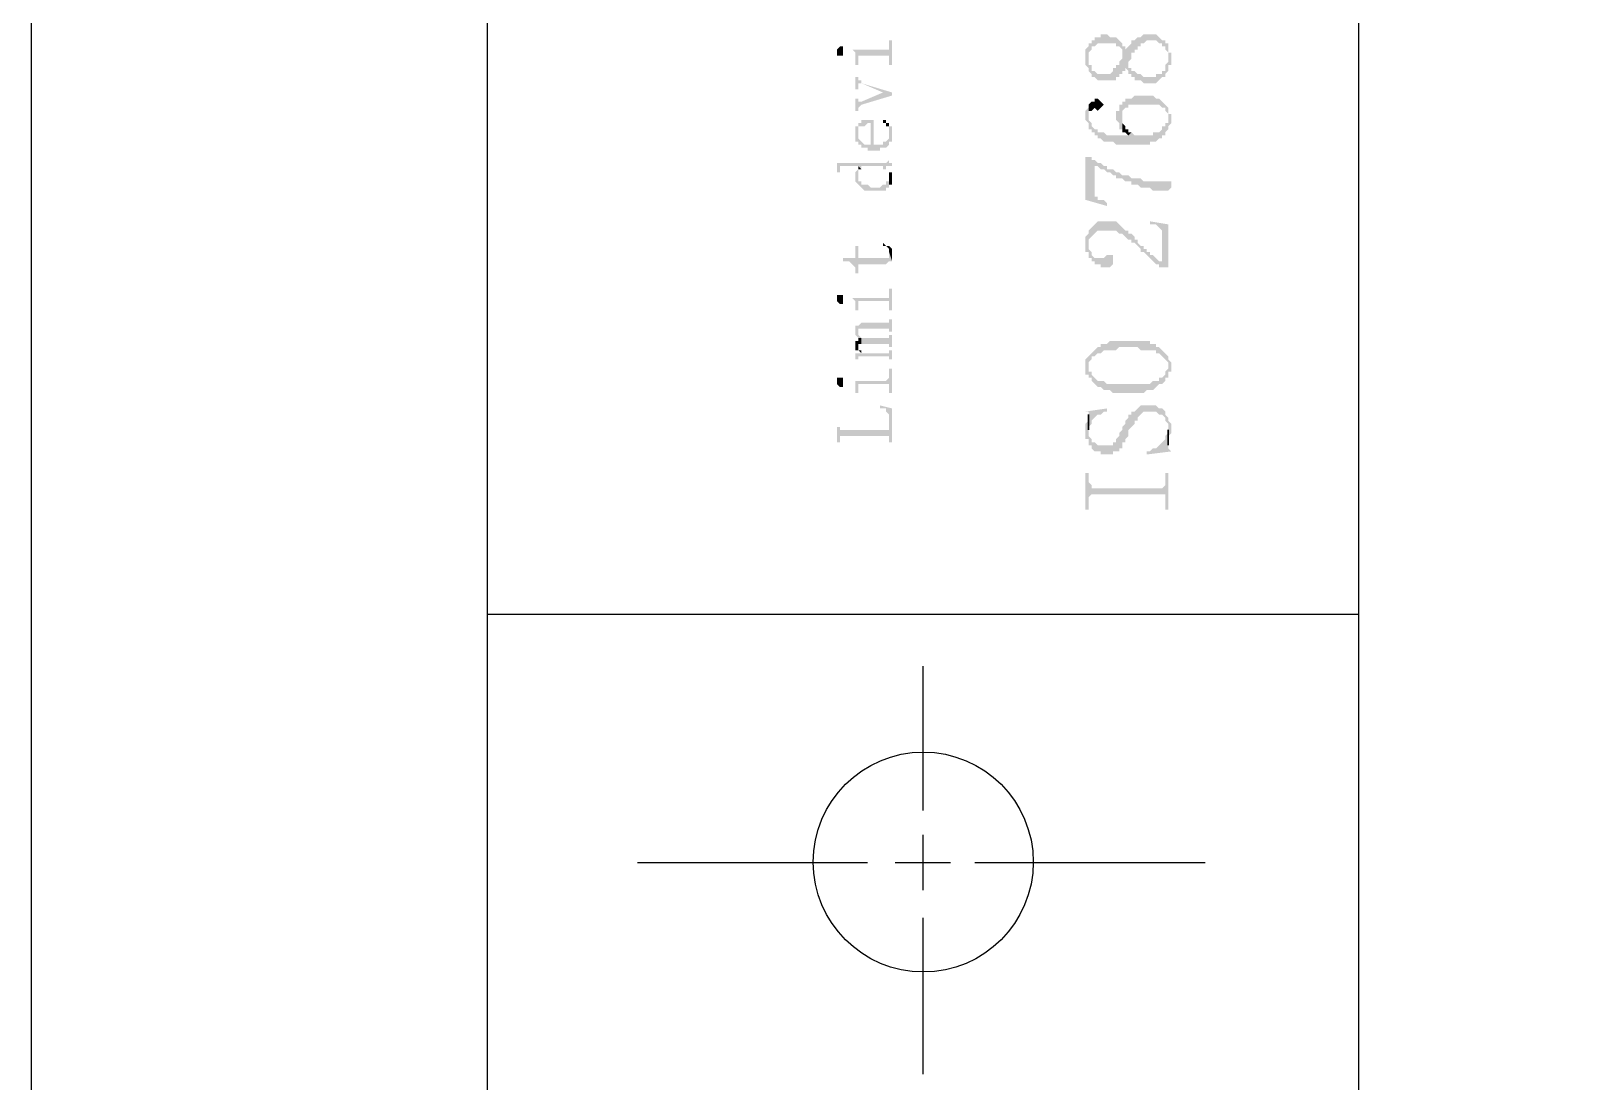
# Model space of a CAD drawing. Header units: millimetres. Extents: x 1233 to 2351, y 1180 to 1535.
# Drawn here: x 1477.96 to 1500.84, y 1423.31 to 1438.77 of the extents above; entities that cross this region are included whole.
import ezdxf

# ---------------------------------------------------------------- set-up
doc = ezdxf.new("R2010")
doc.units = ezdxf.units.MM

msp = doc.modelspace()

# ---------------------------------------------------------------- hatches: boundary and pattern name
at = {"transparency": 33554559}
for points in [[(1493.46905, 1438.35905), (1493.46905, 1438.26879), (1493.51418, 1438.22365), (1493.51418, 1438.17852), (1493.51418, 1438.17852), (1493.55931, 1438.13339), (1493.55931, 1438.08826), (1493.60445, 1438.08826), (1493.64958, 1438.04313), (1493.92037, 1438.04313), (1493.92037, 1438.08826), (1493.9655, 1438.08826), (1493.9655, 1438.13339), (1494.01063, 1438.13339), (1494.01063, 1438.17852), (1494.05577, 1438.17852), (1494.05577, 1438.22365), (1494.05577, 1438.22365), (1494.1009, 1438.17852), (1494.1009, 1438.31392), (1494.1009, 1438.31392), (1494.14603, 1438.35905), (1494.14603, 1438.44932), (1494.19116, 1438.44932), (1494.19116, 1438.49445), (1494.2363, 1438.49445), (1494.2363, 1438.53958), (1494.28143, 1438.53958), (1494.28143, 1438.58471), (1494.32656, 1438.58471), (1494.37169, 1438.62984), (1494.50709, 1438.62984), (1494.55222, 1438.58471), (1494.59735, 1438.58471), (1494.59735, 1438.53958), (1494.64248, 1438.53958), (1494.64248, 1438.49445), (1494.64248, 1438.49445), (1494.68762, 1438.44932), (1494.68762, 1438.17852), (1494.68762, 1438.26879), (1494.73275, 1438.26879), (1494.73275, 1438.44932), (1494.68762, 1438.44932), (1494.68762, 1438.58471), (1494.64248, 1438.58471), (1494.64248, 1438.62984), (1494.59735, 1438.62984), (1494.55222, 1438.67498), (1494.55222, 1438.67498), (1494.50709, 1438.72011), (1494.32656, 1438.72011), (1494.28143, 1438.67498), (1494.2363, 1438.67498), (1494.19116, 1438.62984), (1494.14603, 1438.62984), (1494.14603, 1438.58471), (1494.1009, 1438.53958), (1494.1009, 1438.53958), (1494.05577, 1438.49445), (1494.05577, 1438.53958), (1494.01063, 1438.44932), (1494.01063, 1438.40418), (1494.01063, 1438.35905), (1493.9655, 1438.31392), (1493.9655, 1438.26879), (1493.92037, 1438.26879), (1493.92037, 1438.22365), (1493.87524, 1438.22365), (1493.87524, 1438.17852), (1493.83011, 1438.13339), (1493.64958, 1438.13339), (1493.60445, 1438.17852), (1493.55931, 1438.17852), (1493.55931, 1438.26879), (1493.51418, 1438.26879), (1493.51418, 1438.53958), (1493.51418, 1438.53958), (1493.46905, 1438.49445), (1493.46905, 1438.40418)], [(1493.51418, 1438.53958), (1493.51418, 1438.35905), (1493.51418, 1438.44932), (1493.55931, 1438.49445), (1493.55931, 1438.53958), (1493.60445, 1438.53958), (1493.64958, 1438.58471), (1493.92037, 1438.58471), (1493.92037, 1438.53958), (1493.9655, 1438.53958), (1494.01063, 1438.49445), (1494.01063, 1438.44932), (1494.01063, 1438.44932), (1494.05577, 1438.53958), (1494.01063, 1438.53958), (1494.01063, 1438.58471), (1493.9655, 1438.62984), (1493.9655, 1438.62984), (1493.92037, 1438.67498), (1493.83011, 1438.67498), (1493.78497, 1438.72011), (1493.69471, 1438.72011), (1493.69471, 1438.67498), (1493.60445, 1438.67498), (1493.60445, 1438.62984), (1493.55931, 1438.62984), (1493.55931, 1438.58471), (1493.51418, 1438.58471)], [(1489.81334, 1438.44932), (1489.81334, 1438.40418), (1489.90361, 1438.40418), (1489.90361, 1438.44932), (1489.90361, 1438.49445), (1489.90361, 1438.53958), (1489.85847, 1438.53958), (1489.81334, 1438.49445), (1489.81334, 1438.49445)], [(1490.039, 1438.49445), (1490.039, 1438.49445), (1490.08414, 1438.44932), (1490.08414, 1438.40418), (1490.08414, 1438.35905), (1490.08414, 1438.26879), (1490.12927, 1438.26879), (1490.12927, 1438.40418), (1490.58059, 1438.40418), (1490.58059, 1438.26879), (1490.62572, 1438.26879), (1490.62572, 1438.62984), (1490.58059, 1438.62984), (1490.58059, 1438.53958), (1490.58059, 1438.49445), (1490.53546, 1438.49445)], [(1494.1009, 1438.17852), (1494.1009, 1438.13339), (1494.14603, 1438.13339), (1494.14603, 1438.08826), (1494.19116, 1438.08826), (1494.19116, 1438.04313), (1494.28143, 1438.04313), (1494.32656, 1437.99799), (1494.50709, 1437.99799), (1494.55222, 1438.04313), (1494.55222, 1438.04313), (1494.59735, 1438.08826), (1494.64248, 1438.08826), (1494.64248, 1438.13339), (1494.64248, 1438.13339), (1494.68762, 1438.17852), (1494.68762, 1438.35905), (1494.68762, 1438.31392), (1494.68762, 1438.31392), (1494.64248, 1438.26879), (1494.64248, 1438.17852), (1494.59735, 1438.17852), (1494.59735, 1438.13339), (1494.50709, 1438.13339), (1494.50709, 1438.08826), (1494.32656, 1438.08826), (1494.28143, 1438.13339), (1494.2363, 1438.13339), (1494.19116, 1438.17852), (1494.14603, 1438.17852), (1494.14603, 1438.22365), (1494.1009, 1438.22365), (1494.1009, 1438.26879)], [(1490.08414, 1438.08826), (1490.08414, 1437.90773), (1490.12927, 1437.90773), (1490.12927, 1437.95286), (1490.12927, 1437.99799), (1490.1744, 1437.99799), (1490.49033, 1437.8626), (1490.49033, 1437.8626), (1490.62572, 1437.81746), (1490.62572, 1437.8626), (1490.1744, 1437.99799), (1490.1744, 1438.04313), (1490.12927, 1438.04313), (1490.12927, 1438.08826), (1490.12927, 1438.08826)], [(1490.08414, 1437.77233), (1490.08414, 1437.5918), (1490.12927, 1437.5918), (1490.12927, 1437.63694), (1490.12927, 1437.63694), (1490.1744, 1437.68207), (1490.62572, 1437.81746), (1490.49033, 1437.8626), (1490.1744, 1437.7272), (1490.12927, 1437.7272), (1490.12927, 1437.77233), (1490.12927, 1437.77233)], [(1493.51418, 1437.68207), (1493.51418, 1437.50154), (1493.51418, 1437.5918), (1493.55931, 1437.5918), (1493.60445, 1437.63694), (1493.60445, 1437.63694), (1493.64958, 1437.5918), (1493.64958, 1437.5918), (1493.69471, 1437.63694), (1493.69471, 1437.63694), (1493.73984, 1437.68207), (1493.69471, 1437.7272), (1493.69471, 1437.7272), (1493.64958, 1437.77233), (1493.60445, 1437.77233), (1493.60445, 1437.7272), (1493.55931, 1437.7272)], [(1493.92037, 1437.50154), (1493.92037, 1437.45641), (1493.92037, 1437.45641), (1493.9655, 1437.41128), (1493.9655, 1437.32101), (1494.01063, 1437.32101), (1494.01063, 1437.54667), (1494.01063, 1437.5918), (1494.05577, 1437.63694), (1494.1009, 1437.63694), (1494.1009, 1437.68207), (1494.55222, 1437.68207), (1494.59735, 1437.63694), (1494.64248, 1437.63694), (1494.64248, 1437.5918), (1494.68762, 1437.54667), (1494.68762, 1437.50154), (1494.68762, 1437.32101), (1494.68762, 1437.36614), (1494.73275, 1437.41128), (1494.73275, 1437.45641), (1494.73275, 1437.54667), (1494.68762, 1437.54667), (1494.68762, 1437.63694), (1494.64248, 1437.68207), (1494.64248, 1437.68207), (1494.59735, 1437.7272), (1494.59735, 1437.7272), (1494.55222, 1437.77233), (1494.50709, 1437.77233), (1494.46196, 1437.81746), (1494.19116, 1437.81746), (1494.14603, 1437.77233), (1494.05577, 1437.77233), (1494.05577, 1437.7272), (1494.01063, 1437.7272), (1494.01063, 1437.68207), (1493.9655, 1437.68207), (1493.9655, 1437.5918), (1493.92037, 1437.5918), (1493.92037, 1437.54667)], [(1493.46905, 1437.54667), (1493.46905, 1437.45641), (1493.46905, 1437.45641), (1493.51418, 1437.41128), (1493.51418, 1437.32101), (1493.55931, 1437.32101), (1493.55931, 1437.27588), (1493.60445, 1437.27588), (1493.60445, 1437.23075), (1493.64958, 1437.23075), (1493.64958, 1437.18561), (1493.69471, 1437.18561), (1493.73984, 1437.14048), (1493.87524, 1437.14048), (1493.92037, 1437.09535), (1494.41682, 1437.09535), (1494.41682, 1437.14048), (1494.50709, 1437.14048), (1494.55222, 1437.18561), (1494.59735, 1437.18561), (1494.59735, 1437.23075), (1494.64248, 1437.23075), (1494.64248, 1437.27588), (1494.68762, 1437.32101), (1494.68762, 1437.50154), (1494.68762, 1437.41128), (1494.64248, 1437.41128), (1494.64248, 1437.36614), (1494.59735, 1437.36614), (1494.59735, 1437.32101), (1494.55222, 1437.27588), (1494.46196, 1437.27588), (1494.46196, 1437.23075), (1494.19116, 1437.23075), (1494.14603, 1437.27588), (1494.1009, 1437.23075), (1493.78497, 1437.23075), (1493.73984, 1437.27588), (1493.64958, 1437.27588), (1493.64958, 1437.32101), (1493.60445, 1437.32101), (1493.55931, 1437.36614), (1493.55931, 1437.41128), (1493.51418, 1437.45641), (1493.51418, 1437.50154), (1493.51418, 1437.68207), (1493.51418, 1437.63694), (1493.46905, 1437.5918), (1493.46905, 1437.5918)], [(1494.01063, 1437.32101), (1494.01063, 1437.27588), (1494.05577, 1437.27588), (1494.1009, 1437.23075), (1494.1009, 1437.23075), (1494.14603, 1437.27588), (1494.1009, 1437.27588), (1494.1009, 1437.32101), (1494.05577, 1437.32101), (1494.05577, 1437.36614), (1494.05577, 1437.36614), (1494.01063, 1437.41128), (1494.01063, 1437.50154)], [(1490.08414, 1437.36614), (1490.12927, 1437.27588), (1490.12927, 1437.32101), (1490.12927, 1437.36614), (1490.21953, 1437.36614), (1490.26466, 1437.41128), (1490.3098, 1437.41128), (1490.3098, 1437.00509), (1490.44519, 1437.00509), (1490.44519, 1437.05022), (1490.53546, 1437.05022), (1490.58059, 1437.09535), (1490.58059, 1437.14048), (1490.62572, 1437.14048), (1490.62572, 1437.18561), (1490.62572, 1437.23075), (1490.62572, 1437.27588), (1490.62572, 1437.32101), (1490.62572, 1437.36614), (1490.58059, 1437.36614), (1490.58059, 1437.27588), (1490.58059, 1437.23075), (1490.58059, 1437.18561), (1490.58059, 1437.18561), (1490.53546, 1437.14048), (1490.49033, 1437.14048), (1490.49033, 1437.09535), (1490.35493, 1437.09535), (1490.35493, 1437.45641), (1490.1744, 1437.45641), (1490.1744, 1437.41128), (1490.12927, 1437.41128), (1490.12927, 1437.36614), (1490.12927, 1437.36614)], [(1490.08414, 1437.23075), (1490.08414, 1437.18561), (1490.08414, 1437.14048), (1490.12927, 1437.14048), (1490.12927, 1437.09535), (1490.1744, 1437.09535), (1490.1744, 1437.05022), (1490.26466, 1437.05022), (1490.26466, 1437.00509), (1490.3098, 1437.00509), (1490.3098, 1437.09535), (1490.21953, 1437.09535), (1490.1744, 1437.14048), (1490.1744, 1437.14048), (1490.12927, 1437.18561), (1490.12927, 1437.27588), (1490.08414, 1437.36614), (1490.08414, 1437.32101), (1490.08414, 1437.27588)], [(1490.49033, 1437.45641), (1490.49033, 1437.41128), (1490.53546, 1437.41128), (1490.53546, 1437.36614), (1490.58059, 1437.36614), (1490.58059, 1437.32101), (1490.58059, 1437.27588), (1490.58059, 1437.41128), (1490.53546, 1437.41128), (1490.53546, 1437.45641)], [(1489.76821, 1436.82456), (1489.81334, 1436.82456), (1489.81334, 1436.77942), (1489.81334, 1436.68916), (1489.85847, 1436.68916), (1489.85847, 1436.73429), (1489.85847, 1436.77942), (1490.12927, 1436.77942), (1490.1744, 1436.73429), (1490.1744, 1436.77942), (1490.49033, 1436.77942), (1490.49033, 1436.73429), (1490.53546, 1436.73429), (1490.53546, 1436.77942), (1490.62572, 1436.77942), (1490.62572, 1436.82456), (1490.58059, 1436.82456), (1490.58059, 1436.86969), (1490.58059, 1436.91482), (1490.58059, 1436.86969), (1490.58059, 1436.86969), (1490.53546, 1436.82456), (1490.53546, 1436.82456)], [(1493.46905, 1436.91482), (1493.46905, 1436.28297), (1493.78497, 1436.19271), (1493.78497, 1436.23784), (1493.78497, 1436.23784), (1493.73984, 1436.28297), (1493.64958, 1436.28297), (1493.64958, 1436.3281), (1493.60445, 1436.3281), (1493.60445, 1436.77942), (1493.55931, 1436.86969), (1493.55931, 1436.91482)], [(1493.55931, 1436.86969), (1493.60445, 1436.77942), (1493.64958, 1436.77942), (1493.69471, 1436.73429), (1493.73984, 1436.73429), (1493.78497, 1436.68916), (1493.83011, 1436.68916), (1493.87524, 1436.64403), (1493.92037, 1436.64403), (1493.92037, 1436.5989), (1494.01063, 1436.5989), (1494.05577, 1436.55376), (1494.14603, 1436.55376), (1494.14603, 1436.50863), (1494.2363, 1436.50863), (1494.28143, 1436.4635), (1494.41682, 1436.4635), (1494.46196, 1436.41837), (1494.68762, 1436.41837), (1494.73275, 1436.4635), (1494.73275, 1436.55376), (1494.32656, 1436.55376), (1494.28143, 1436.5989), (1494.14603, 1436.5989), (1494.1009, 1436.64403), (1494.01063, 1436.64403), (1493.9655, 1436.68916), (1493.92037, 1436.68916), (1493.87524, 1436.73429), (1493.78497, 1436.73429), (1493.78497, 1436.77942), (1493.73984, 1436.77942), (1493.69471, 1436.82456), (1493.64958, 1436.82456), (1493.60445, 1436.86969)], [(1490.08414, 1436.64403), (1490.08414, 1436.5989), (1490.08414, 1436.55376), (1490.08414, 1436.55376), (1490.12927, 1436.50863), (1490.12927, 1436.50863), (1490.1744, 1436.4635), (1490.1744, 1436.4635), (1490.21953, 1436.41837), (1490.53546, 1436.41837), (1490.53546, 1436.4635), (1490.58059, 1436.4635), (1490.58059, 1436.64403), (1490.58059, 1436.5989), (1490.58059, 1436.55376), (1490.53546, 1436.55376), (1490.53546, 1436.50863), (1490.49033, 1436.50863), (1490.44519, 1436.4635), (1490.3098, 1436.4635), (1490.26466, 1436.50863), (1490.1744, 1436.50863), (1490.1744, 1436.55376), (1490.12927, 1436.55376), (1490.12927, 1436.5989), (1490.12927, 1436.73429), (1490.08414, 1436.68916)], [(1490.12927, 1436.73429), (1490.12927, 1436.64403), (1490.12927, 1436.68916), (1490.12927, 1436.73429), (1490.1744, 1436.73429), (1490.12927, 1436.77942)], [(1490.53546, 1436.73429), (1490.58059, 1436.73429), (1490.58059, 1436.68916), (1490.58059, 1436.64403), (1490.58059, 1436.50863), (1490.62572, 1436.50863), (1490.62572, 1436.55376), (1490.62572, 1436.5989), (1490.62572, 1436.64403), (1490.62572, 1436.68916), (1490.58059, 1436.68916), (1490.58059, 1436.73429), (1490.53546, 1436.73429), (1490.53546, 1436.77942)], [(1493.46905, 1435.65112), (1493.46905, 1435.51572), (1493.51418, 1435.51572), (1493.51418, 1435.47059), (1493.51418, 1435.65112), (1493.51418, 1435.69625), (1493.55931, 1435.74138), (1493.55931, 1435.74138), (1493.60445, 1435.78652), (1493.60445, 1435.78652), (1493.64958, 1435.83165), (1493.92037, 1435.83165), (1493.9655, 1435.78652), (1494.01063, 1435.78652), (1494.05577, 1435.74138), (1494.05577, 1435.74138), (1494.1009, 1435.69625), (1494.14603, 1435.69625), (1494.14603, 1435.65112), (1494.19116, 1435.65112), (1494.2363, 1435.60599), (1494.2363, 1435.60599), (1494.28143, 1435.56086), (1494.28143, 1435.51572), (1494.32656, 1435.51572), (1494.37169, 1435.47059), (1494.37169, 1435.47059), (1494.41682, 1435.42546), (1494.41682, 1435.42546), (1494.46196, 1435.38033), (1494.46196, 1435.38033), (1494.50709, 1435.3352), (1494.55222, 1435.3352), (1494.55222, 1435.29006), (1494.59735, 1435.29006), (1494.59735, 1435.38033), (1494.55222, 1435.38033), (1494.50709, 1435.42546), (1494.46196, 1435.47059), (1494.41682, 1435.47059), (1494.41682, 1435.51572), (1494.37169, 1435.51572), (1494.37169, 1435.56086), (1494.32656, 1435.56086), (1494.32656, 1435.60599), (1494.28143, 1435.60599), (1494.2363, 1435.65112), (1494.2363, 1435.69625), (1494.19116, 1435.69625), (1494.19116, 1435.74138), (1494.14603, 1435.78652), (1494.1009, 1435.78652), (1494.1009, 1435.83165), (1494.05577, 1435.83165), (1494.01063, 1435.87678), (1494.01063, 1435.87678), (1493.9655, 1435.92191), (1493.9655, 1435.92191), (1493.92037, 1435.96705), (1493.64958, 1435.96705), (1493.60445, 1435.92191), (1493.60445, 1435.92191), (1493.55931, 1435.87678), (1493.55931, 1435.87678), (1493.51418, 1435.83165), (1493.51418, 1435.78652), (1493.46905, 1435.74138), (1493.46905, 1435.69625), (1493.46905, 1435.69625)], [(1494.41682, 1435.96705), (1494.41682, 1435.92191), (1494.50709, 1435.92191), (1494.55222, 1435.87678), (1494.55222, 1435.87678), (1494.59735, 1435.83165), (1494.59735, 1435.29006), (1494.68762, 1435.29006), (1494.68762, 1435.92191)], [(1489.90361, 1435.42546), (1489.90361, 1435.38033), (1489.99387, 1435.38033), (1490.039, 1435.3352), (1490.039, 1435.3352), (1490.08414, 1435.29006), (1490.08414, 1435.24493), (1490.08414, 1435.1998), (1490.12927, 1435.1998), (1490.12927, 1435.3352), (1490.53546, 1435.3352), (1490.58059, 1435.38033), (1490.62572, 1435.38033), (1490.58059, 1435.51572), (1490.58059, 1435.47059), (1490.58059, 1435.42546), (1490.12927, 1435.42546), (1490.12927, 1435.60599), (1490.08414, 1435.60599), (1490.08414, 1435.42546)], [(1490.49033, 1435.60599), (1490.53546, 1435.60599), (1490.58059, 1435.56086), (1490.58059, 1435.51572), (1490.58059, 1435.51572), (1490.62572, 1435.38033), (1490.62572, 1435.42546), (1490.62572, 1435.47059), (1490.62572, 1435.51572), (1490.62572, 1435.56086), (1490.62572, 1435.56086), (1490.58059, 1435.60599), (1490.53546, 1435.60599), (1490.49033, 1435.65112), (1490.49033, 1435.65112)], [(1493.51418, 1435.47059), (1493.51418, 1435.42546), (1493.55931, 1435.42546), (1493.55931, 1435.38033), (1493.60445, 1435.38033), (1493.60445, 1435.3352), (1493.69471, 1435.3352), (1493.69471, 1435.29006), (1493.83011, 1435.29006), (1493.87524, 1435.3352), (1493.87524, 1435.42546), (1493.87524, 1435.47059), (1493.78497, 1435.47059), (1493.73984, 1435.42546), (1493.60445, 1435.42546), (1493.55931, 1435.47059), (1493.55931, 1435.51572), (1493.51418, 1435.56086), (1493.51418, 1435.60599)], [(1489.81334, 1434.83874), (1489.81334, 1434.79361), (1489.81334, 1434.79361), (1489.85847, 1434.74848), (1489.90361, 1434.74848), (1489.90361, 1434.79361), (1489.90361, 1434.83874), (1489.90361, 1434.88387), (1489.81334, 1434.88387)], [(1490.039, 1434.83874), (1490.039, 1434.83874), (1490.08414, 1434.79361), (1490.08414, 1434.74848), (1490.08414, 1434.70334), (1490.08414, 1434.65821), (1490.12927, 1434.65821), (1490.12927, 1434.74848), (1490.12927, 1434.79361), (1490.58059, 1434.79361), (1490.58059, 1434.74848), (1490.58059, 1434.65821), (1490.62572, 1434.65821), (1490.62572, 1434.97414), (1490.58059, 1434.97414), (1490.58059, 1434.88387), (1490.58059, 1434.83874), (1490.53546, 1434.83874)], [(1490.08414, 1434.34229), (1490.08414, 1434.29716), (1490.08414, 1434.29716), (1490.12927, 1434.25202), (1490.1744, 1434.25202), (1490.1744, 1434.16176), (1490.58059, 1434.16176), (1490.58059, 1434.11663), (1490.62572, 1434.11663), (1490.62572, 1434.29716), (1490.58059, 1434.29716), (1490.58059, 1434.25202), (1490.1744, 1434.25202), (1490.12927, 1434.29716), (1490.12927, 1434.34229), (1490.12927, 1434.43255), (1490.08414, 1434.43255), (1490.08414, 1434.38742)], [(1490.12927, 1434.43255), (1490.12927, 1434.34229), (1490.12927, 1434.38742), (1490.58059, 1434.38742), (1490.58059, 1434.34229), (1490.62572, 1434.34229), (1490.62572, 1434.52282), (1490.58059, 1434.52282), (1490.58059, 1434.47768), (1490.1744, 1434.47768)], [(1490.08414, 1434.16176), (1490.08414, 1434.11663), (1490.08414, 1434.07149), (1490.12927, 1434.07149), (1490.12927, 1434.16176), (1490.1744, 1434.16176), (1490.1744, 1434.25202), (1490.12927, 1434.25202), (1490.12927, 1434.20689), (1490.08414, 1434.20689)], [(1490.08414, 1434.02636), (1490.08414, 1433.98123), (1490.08414, 1433.9361), (1490.12927, 1433.9361), (1490.12927, 1433.98123), (1490.58059, 1433.98123), (1490.58059, 1433.9361), (1490.62572, 1433.9361), (1490.62572, 1434.07149), (1490.58059, 1434.07149), (1490.58059, 1434.02636), (1490.1744, 1434.02636), (1490.1744, 1434.07149), (1490.1744, 1434.02636)], [(1490.12927, 1434.07149), (1490.12927, 1434.07149), (1490.1744, 1434.02636), (1490.1744, 1434.07149), (1490.12927, 1434.07149), (1490.12927, 1434.11663), (1490.12927, 1434.11663)], [(1493.51418, 1433.98123), (1493.51418, 1433.84583), (1493.51418, 1433.89097), (1493.51418, 1433.89097), (1493.55931, 1433.9361), (1493.55931, 1433.98123), (1493.60445, 1433.98123), (1493.64958, 1434.02636), (1493.69471, 1434.02636), (1493.73984, 1434.07149), (1493.92037, 1434.07149), (1493.9655, 1434.11663), (1494.2363, 1434.11663), (1494.28143, 1434.07149), (1494.50709, 1434.07149), (1494.50709, 1434.02636), (1494.55222, 1434.02636), (1494.59735, 1433.98123), (1494.59735, 1433.98123), (1494.64248, 1433.9361), (1494.64248, 1433.9361), (1494.68762, 1433.89097), (1494.68762, 1433.84583), (1494.68762, 1433.98123), (1494.64248, 1434.02636), (1494.64248, 1434.02636), (1494.59735, 1434.07149), (1494.59735, 1434.07149), (1494.55222, 1434.11663), (1494.50709, 1434.11663), (1494.50709, 1434.16176), (1494.41682, 1434.16176), (1494.41682, 1434.20689), (1493.83011, 1434.20689), (1493.78497, 1434.16176), (1493.69471, 1434.16176), (1493.69471, 1434.11663), (1493.64958, 1434.11663), (1493.60445, 1434.07149), (1493.60445, 1434.07149), (1493.55931, 1434.02636), (1493.55931, 1434.02636)], [(1493.46905, 1433.84583), (1493.46905, 1433.71044), (1493.51418, 1433.71044), (1493.51418, 1433.6653), (1493.55931, 1433.6653), (1493.55931, 1433.62017), (1493.60445, 1433.57504), (1493.60445, 1433.57504), (1493.64958, 1433.52991), (1493.69471, 1433.52991), (1493.73984, 1433.48478), (1493.83011, 1433.48478), (1493.87524, 1433.43964), (1494.32656, 1433.43964), (1494.37169, 1433.48478), (1494.46196, 1433.48478), (1494.50709, 1433.52991), (1494.50709, 1433.52991), (1494.55222, 1433.57504), (1494.59735, 1433.57504), (1494.64248, 1433.62017), (1494.64248, 1433.6653), (1494.68762, 1433.6653), (1494.68762, 1433.75557), (1494.73275, 1433.75557), (1494.73275, 1433.84583), (1494.73275, 1433.89097), (1494.68762, 1433.9361), (1494.68762, 1433.98123), (1494.68762, 1433.84583), (1494.68762, 1433.8007), (1494.64248, 1433.75557), (1494.64248, 1433.71044), (1494.59735, 1433.6653), (1494.55222, 1433.6653), (1494.55222, 1433.62017), (1494.46196, 1433.62017), (1494.41682, 1433.57504), (1493.78497, 1433.57504), (1493.73984, 1433.62017), (1493.64958, 1433.62017), (1493.60445, 1433.6653), (1493.60445, 1433.6653), (1493.55931, 1433.71044), (1493.55931, 1433.75557), (1493.51418, 1433.75557), (1493.51418, 1433.98123), (1493.51418, 1433.98123), (1493.46905, 1433.9361)], [(1489.81334, 1433.62017), (1489.81334, 1433.57504), (1489.81334, 1433.57504), (1489.85847, 1433.52991), (1489.90361, 1433.52991), (1489.90361, 1433.57504), (1489.90361, 1433.62017), (1489.90361, 1433.6653), (1489.81334, 1433.6653)], [(1490.039, 1433.62017), (1490.08414, 1433.62017), (1490.08414, 1433.57504), (1490.08414, 1433.52991), (1490.08414, 1433.48478), (1490.08414, 1433.43964), (1490.12927, 1433.43964), (1490.12927, 1433.52991), (1490.12927, 1433.57504), (1490.58059, 1433.57504), (1490.58059, 1433.43964), (1490.62572, 1433.43964), (1490.62572, 1433.8007), (1490.58059, 1433.8007), (1490.58059, 1433.6653), (1490.58059, 1433.6653), (1490.53546, 1433.62017)], [(1490.44519, 1433.25912), (1490.44519, 1433.21398), (1490.53546, 1433.21398), (1490.53546, 1433.16885), (1490.53546, 1433.16885), (1490.58059, 1433.12372), (1490.58059, 1432.71753), (1490.62572, 1432.71753), (1490.62572, 1433.21398)], [(1493.46905, 1432.89806), (1493.46905, 1432.76266), (1493.51418, 1432.76266), (1493.51418, 1432.6724), (1493.55931, 1432.6724), (1493.55931, 1432.62726), (1493.55931, 1432.62726), (1493.60445, 1432.58213), (1493.69471, 1432.58213), (1493.69471, 1432.537), (1493.87524, 1432.537), (1493.87524, 1432.58213), (1493.9655, 1432.58213), (1493.9655, 1432.62726), (1494.01063, 1432.62726), (1494.01063, 1432.71753), (1494.05577, 1432.71753), (1494.05577, 1432.76266), (1494.1009, 1432.80779), (1494.1009, 1432.89806), (1494.14603, 1432.94319), (1494.14603, 1432.94319), (1494.19116, 1432.98832), (1494.19116, 1433.03345), (1494.2363, 1433.03345), (1494.2363, 1433.07859), (1494.2363, 1433.07859), (1494.28143, 1433.12372), (1494.28143, 1433.12372), (1494.32656, 1433.16885), (1494.50709, 1433.16885), (1494.55222, 1433.12372), (1494.59735, 1433.12372), (1494.64248, 1433.07859), (1494.64248, 1433.03345), (1494.68762, 1432.98832), (1494.68762, 1432.76266), (1494.68762, 1432.80779), (1494.73275, 1432.85293), (1494.73275, 1432.89806), (1494.73275, 1432.98832), (1494.68762, 1433.03345), (1494.68762, 1433.07859), (1494.68762, 1433.07859), (1494.64248, 1433.12372), (1494.64248, 1433.16885), (1494.64248, 1433.16885), (1494.59735, 1433.21398), (1494.55222, 1433.21398), (1494.50709, 1433.25912), (1494.28143, 1433.25912), (1494.2363, 1433.21398), (1494.2363, 1433.21398), (1494.19116, 1433.16885), (1494.14603, 1433.16885), (1494.14603, 1433.12372), (1494.1009, 1433.12372), (1494.1009, 1433.07859), (1494.05577, 1433.03345), (1494.05577, 1432.98832), (1494.01063, 1432.94319), (1494.01063, 1432.89806), (1493.9655, 1432.85293), (1493.9655, 1432.80779), (1493.92037, 1432.76266), (1493.92037, 1432.71753), (1493.87524, 1432.71753), (1493.87524, 1432.6724), (1493.64958, 1432.6724), (1493.60445, 1432.71753), (1493.55931, 1432.71753), (1493.55931, 1432.76266), (1493.55931, 1432.76266), (1493.51418, 1432.80779), (1493.51418, 1433.07859), (1493.51418, 1433.03345), (1493.46905, 1432.98832), (1493.46905, 1432.94319), (1493.46905, 1432.94319)], [(1493.46905, 1433.16885), (1493.51418, 1433.16885), (1493.51418, 1432.94319), (1493.55931, 1432.98832), (1493.55931, 1433.03345), (1493.55931, 1433.03345), (1493.60445, 1433.07859), (1493.60445, 1433.07859), (1493.64958, 1433.12372), (1493.69471, 1433.12372), (1493.73984, 1433.16885), (1493.78497, 1433.16885), (1493.78497, 1433.21398)], [(1489.81334, 1432.94319), (1489.81334, 1432.71753), (1489.85847, 1432.71753), (1489.85847, 1432.76266), (1489.85847, 1432.80779), (1490.58059, 1432.80779), (1490.58059, 1432.76266), (1490.58059, 1432.94319), (1490.58059, 1432.89806), (1489.85847, 1432.89806), (1489.85847, 1432.94319), (1489.85847, 1432.94319)], [(1494.37169, 1432.58213), (1494.37169, 1432.537), (1494.73275, 1432.58213), (1494.68762, 1432.62726), (1494.68762, 1432.6724), (1494.68762, 1432.85293), (1494.64248, 1432.80779), (1494.64248, 1432.76266), (1494.64248, 1432.76266), (1494.59735, 1432.71753), (1494.59735, 1432.71753), (1494.55222, 1432.6724), (1494.55222, 1432.6724), (1494.50709, 1432.62726), (1494.46196, 1432.62726), (1494.41682, 1432.58213)], [(1493.46905, 1432.26621), (1493.46905, 1431.72462), (1493.51418, 1431.72462), (1493.51418, 1431.90515), (1493.55931, 1431.95028), (1494.64248, 1431.95028), (1494.64248, 1431.72462), (1494.68762, 1431.72462), (1494.68762, 1432.26621), (1494.64248, 1432.26621), (1494.64248, 1432.13081), (1494.64248, 1432.08568), (1494.64248, 1432.08568), (1494.59735, 1432.04055), (1493.55931, 1432.04055), (1493.55931, 1432.08568), (1493.55931, 1432.08568), (1493.51418, 1432.13081), (1493.51418, 1432.26621)]]:
    msp.add_hatch(color=256, dxfattribs=at).paths.add_polyline_path(points)

# ---------------------------------------------------------------- linework, layer by layer
msp.add_line((1484.66819, 1528.92707), (1484.66819, 1242.18613))
for points in [[(1897.96173, 1237.92707), (1897.96173, 1534.92707), (1477.96174, 1534.92707), (1477.96174, 1237.92707)], [(1493.51418, 1433.07859), (1493.51418, 1432.89806), (1493.51418, 1432.94319), (1493.51418, 1433.12372), (1493.51418, 1433.12372)], [(1494.68762, 1432.85293), (1494.68762, 1432.6724), (1494.68762, 1432.89806), (1494.68762, 1432.89806)]]:
    msp.add_lwpolyline(points, close=True)
for points in [[(1497.48581, 1528.92707), (1497.48581, 1242.18613)], [(1484.66827, 1430.19013), (1497.48581, 1430.19013)], [(1491.07704, 1429.42288), (1491.07704, 1427.30167)], [(1491.07704, 1426.94061), (1491.07704, 1426.12823)], [(1486.87975, 1426.53442), (1490.26466, 1426.53442)], [(1490.67085, 1426.53442), (1491.48323, 1426.53442)], [(1491.84429, 1426.53442), (1495.2292, 1426.53442)], [(1491.07704, 1425.72204), (1491.07704, 1423.4203)]]:
    msp.add_lwpolyline(points)
msp.add_circle((1491.08426, 1426.54172), 1.61756)

doc.saveas('drawing.dxf')
